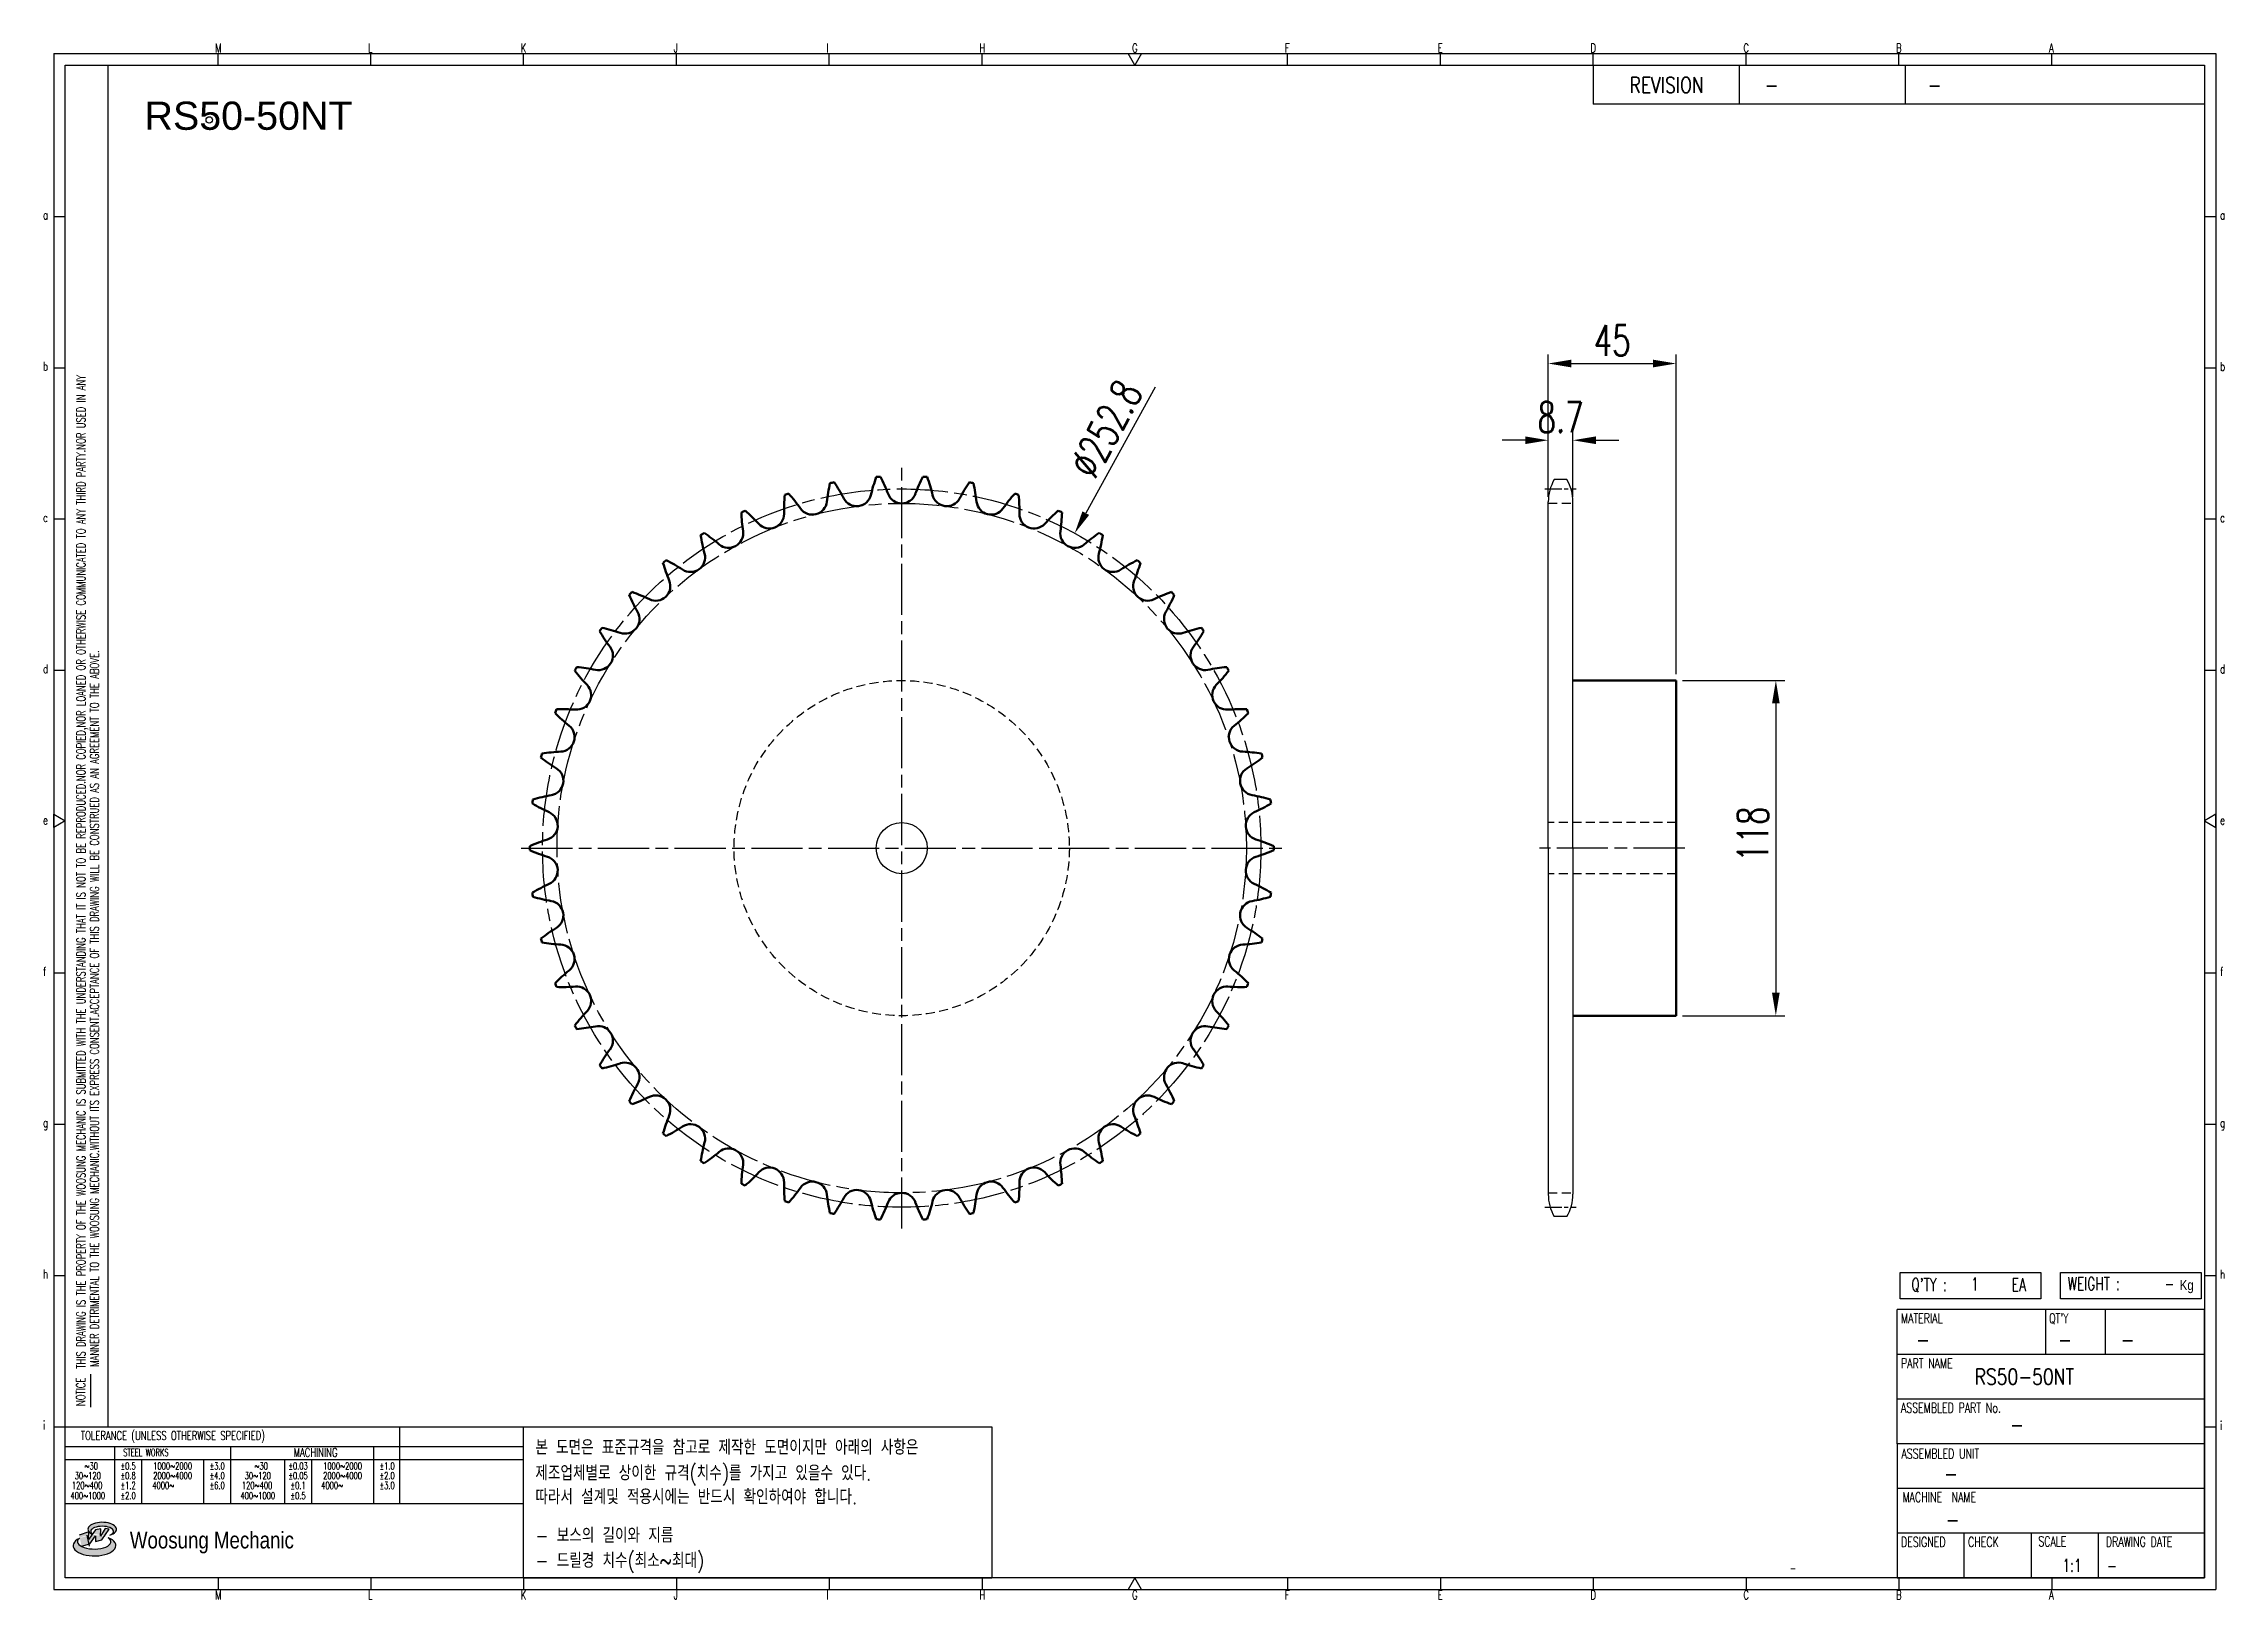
# Model space of a CAD drawing. Header units: millimetres. Extents: x 8306 to 9073, y 4748 to 5296.
import ezdxf
from ezdxf.enums import TextEntityAlignment as Align

# ---------------------------------------------------------------- set-up
doc = ezdxf.new("R2010")
doc.units = ezdxf.units.MM
for name, pattern in [('AM_ISO08W050', [18, 12, -1.5, 3, -1.5]), ('AM_ISO08W050x2', [9, 6, -0.75, 1.5, -0.75]), ('HIDDEN', [9.525, 6.35, -3.175])]:
    doc.linetypes.add(name, pattern=pattern)
for name, color, linetype, lineweight in [('20', 7, 'Continuous', 50), ('22', 30, 'AM_ISO08W050', 25), ('23', 40, 'AM_ISO08W050', 25), ('VIS', 7, 'Continuous', 50)]:
    doc.layers.add(name, color=color, linetype=linetype, lineweight=lineweight)
for name, color, linetype in [('HL', 2, 'HIDDEN'), ('S-DIM', 7, 'Continuous'), ('TITLE', 7, 'Continuous'), ('도면레이아웃', 7, 'Continuous')]:
    doc.layers.add(name, color=color, linetype=linetype)
doc.styles.add('HAN', font='ROMANS.shx', dxfattribs={"width": 0.7, "bigfont": 'whgtxt.shx'})
doc.styles.add('HKD_ST2', font='romans.shx', dxfattribs={"width": 0.7, "height": 4, "bigfont": '@extfont2.shx'})
doc.styles.add('HSG', font='SIMPLEX.shx', dxfattribs={"width": 0.7, "bigfont": 'HSG.shx'})
doc.styles.add('ROMANS', font='romans.shx', dxfattribs={"width": 0.7, "bigfont": 'whgtxt.shx'})
doc.styles.add('SLDTEXTSTYLE4', font='arial.ttf', dxfattribs={"width": 0.8})
doc.styles.get("Standard").update_dxf_attribs({"font": 'arial.ttf'})
doc.dimstyles.new('APP23', dxfattribs={"dimscale": 4.5, "dimtxt": 2.4, "dimasz": 1.8, "dimexe": 0.7, "dimexo": 0.5, "dimgap": 0.6, "dimtad": 1, "dimtoh": 1, "dimdec": 1, "dimrnd": 0.01, "dimzin": 9, "dimdsep": 46, "dimtxsty": 'HSG', "dimcen": 0, "dimclrd": 1, "dimclre": 1, "dimclrt": 256, "dimazin": 2, "dimtp": 1, "dimtm": 1, "dimtfac": 0.5, "dimtdec": 1, "dimtix": 1, "dimtofl": 0, "dimtmove": 0, "dimatfit": 3, "dimfxl": 0, "dimtvp": 1, "dimtolj": 2, "dimlwd": -1, "dimlwe": -1, "dimarcsym": 0})

# ---------------------------------------------------------------- blocks, each defined once
blk = doc.blocks.new('SUYWSHJH')
at = {"layer": '도면레이아웃'}
h = blk.add_hatch(color=10, dxfattribs=at)
h.paths.add_polyline_path([(1.544, 35.177), (1.554, 34.966), (1.779, 35.034), (2.054, 35.422), (1.908, 35.446), (1.728, 35.167), (1.741, 35.439), (1.547, 35.405), (1.292, 35.041), (1.295, 35.33), (0.943, 35.208), (1.03, 34.8), (1.336, 34.885)])
edge = h.paths.add_edge_path()
edge.add_ellipse((1.795, 35.421), major_axis=(-0.53, 0), ratio=0.487785, start_angle=122.36065, end_angle=403.39574)
edge.add_line((1.411, 35.244), (1.419, 35.261))
edge.add_ellipse((1.798, 35.344), major_axis=(-0.423, 0), ratio=0.444396, start_angle=131.58977, end_angle=386.19408, ccw=False)
edge = h.paths.add_edge_path()
edge.add_ellipse((1.512, 34.815), major_axis=(-0.793, 0), ratio=0.480113, start_angle=314.67633, end_angle=590.85213)
edge.add_ellipse((1.501, 34.958), major_axis=(-0.62, 0), ratio=0.43311, start_angle=331.7024, end_angle=574.42495, ccw=False)
for p, q in [((0, 90.118), (80.15, 90.118)), ((0, 90.118), (0, 33.191)), ((6.089, 89.693), (6.089, 90.118)), ((11.753, 89.693), (11.753, 90.118)), ((17.418, 89.693), (17.418, 90.118)), ((23.082, 89.693), (23.082, 90.118)), ((28.746, 89.693), (28.746, 90.118)), ((34.411, 89.693), (34.411, 90.118)), ((45.739, 89.693), (45.739, 90.118)), ((51.404, 89.693), (51.404, 90.118)), ((57.068, 89.693), (57.068, 90.118)), ((62.732, 89.693), (62.732, 90.118)), ((68.397, 89.693), (68.397, 90.118)), ((74.061, 89.693), (74.061, 90.118)), ((80.15, 90.118), (80.15, 33.191)), ((0, 84.085), (0.425, 84.085)), ((79.725, 84.085), (80.15, 84.085)), ((0, 78.478), (0.425, 78.478)), ((79.725, 78.478), (80.15, 78.478)), ((0, 72.87), (0.425, 72.87)), ((79.725, 72.87), (80.15, 72.87)), ((0, 67.262), (0.425, 67.262)), ((79.725, 67.262), (80.15, 67.262)), ((0, 56.047), (0.425, 56.047)), ((79.725, 56.047), (80.15, 56.047)), ((0, 50.439), (0.425, 50.439)), ((79.725, 50.439), (80.15, 50.439)), ((0, 44.832), (0.425, 44.832)), ((79.725, 44.832), (80.15, 44.832)), ((1.377, 39.947), (1.377, 41.174)), ((0, 39.224), (0.425, 39.224)), ((79.725, 39.224), (80.15, 39.224)), ((0, 33.191), (80.15, 33.191)), ((6.089, 33.616), (6.089, 33.191)), ((11.753, 33.616), (11.753, 33.191)), ((17.418, 33.616), (17.418, 33.191)), ((23.082, 33.616), (23.082, 33.191)), ((28.746, 33.616), (28.746, 33.191)), ((34.411, 33.616), (34.411, 33.191)), ((45.739, 33.616), (45.739, 33.191)), ((51.404, 33.616), (51.404, 33.191)), ((57.068, 33.616), (57.068, 33.191)), ((62.732, 33.616), (62.732, 33.191)), ((68.397, 33.616), (68.397, 33.191)), ((74.061, 33.616), (74.061, 33.191))]:
    blk.add_line(p, q)
at = {"color": 2}
for p, q in [((2.017, 39.224), (2.017, 89.693)), ((0.425, 39.224), (17.418, 39.224)), ((12.816, 39.224), (12.816, 36.382)), ((17.418, 33.616), (17.418, 39.224)), ((0.425, 38.487), (17.418, 38.487)), ((0.425, 38.012), (17.418, 38.012)), ((2.257, 38.487), (2.257, 36.382)), ((3.257, 38.012), (3.257, 36.382)), ((5.557, 38.012), (5.557, 36.382)), ((6.557, 38.5), (6.557, 36.382)), ((8.557, 38.012), (8.557, 36.382)), ((9.557, 38.026), (9.557, 36.382)), ((11.857, 38.487), (11.857, 36.382)), ((0.425, 36.382), (17.418, 36.382))]:
    blk.add_line(p, q, dxfattribs=at)
at = {"color": 6, "ltscale": 0.5}
for p, q in [((57.068, 89.693), (57.068, 88.246)), ((62.47, 89.693), (62.47, 88.246)), ((68.635, 89.693), (68.635, 88.246)), ((79.725, 88.246), (57.068, 88.246)), ((68.336, 38.59), (68.336, 43.563)), ((79.725, 43.563), (68.336, 43.563)), ((73.827, 43.563), (73.827, 41.905)), ((76.037, 43.563), (76.037, 41.905)), ((79.725, 38.59), (79.725, 43.563)), ((79.725, 41.905), (68.336, 41.905)), ((79.725, 40.248), (68.336, 40.248)), ((68.336, 38.59), (68.336, 33.616)), ((79.725, 38.59), (68.336, 38.59)), ((79.725, 33.616), (79.725, 38.59)), ((79.725, 36.932), (68.336, 36.932)), ((79.725, 35.274), (68.336, 35.274)), ((70.822, 33.616), (70.822, 35.274)), ((73.309, 33.616), (73.309, 35.274)), ((75.796, 33.616), (75.796, 35.274)), ((68.336, 33.616), (79.725, 33.616))]:
    blk.add_line(p, q, dxfattribs=at)
for points in [[(40.075, 89.693), (39.83, 90.118), (40.32, 90.118)], [(0.425, 89.693), (79.725, 89.693), (79.725, 33.616), (0.425, 33.616)], [(0.425, 61.679), (0, 61.433), (0, 61.924)], [(79.725, 61.679), (80.15, 61.433), (80.15, 61.924)], [(40.075, 33.616), (39.83, 33.191), (40.32, 33.191)]]:
    blk.add_lwpolyline(points, close=True)
at = {"layer": 'TITLE', "color": 20}
for p, q in [((68.449, 43.961), (68.449, 44.936)), ((68.449, 44.936), (73.654, 44.936)), ((73.654, 44.936), (73.654, 43.961)), ((74.39, 43.961), (74.39, 44.936)), ((74.39, 44.936), (79.595, 44.936)), ((79.595, 44.936), (79.595, 43.961)), ((73.654, 43.961), (68.449, 43.961)), ((79.595, 43.961), (74.39, 43.961))]:
    blk.add_line(p, q, dxfattribs=at)
at = {"layer": '도면레이아웃'}
for p, q in [((1.295, 35.33), (0.943, 35.208)), ((1.03, 34.8), (1.336, 34.885)), ((1.224, 35.208), (1.311, 34.8)), ((1.224, 35.208), (1.224, 35.208)), ((1.547, 35.405), (1.292, 35.041)), ((1.292, 35.041), (1.295, 35.33)), ((1.336, 34.885), (1.544, 35.177)), ((1.419, 35.261), (1.411, 35.244)), ((1.544, 35.177), (1.554, 34.966)), ((1.741, 35.439), (1.547, 35.405)), ((1.554, 34.966), (1.779, 35.034)), ((1.908, 35.446), (1.728, 35.167)), ((1.728, 35.167), (1.741, 35.439)), ((1.779, 35.034), (2.054, 35.422)), ((2.054, 35.422), (1.908, 35.446))]:
    blk.add_line(p, q, dxfattribs=at)
for centre, major_axis, ratio, start_param, end_param in [((1.795, 35.421), (-0.53, 0), 0.487785, 2.135596, 7.040584), ((1.512, 34.815), (-0.793, 0), 0.480113, 5.492138, 10.312315), ((1.501, 34.958), (-0.62, 0), 0.43311, 5.789299, 10.025607), ((1.798, 35.344), (-0.423, 0), 0.444396, 2.296675, 6.740358)]:
    blk.add_ellipse(centre, major_axis=major_axis, ratio=ratio, start_param=start_param, end_param=end_param, dxfattribs=at)
at = {"color": 4, "style": 'HKD_ST2', "width": 0.7}
for s, p in [('M', (5.988, 90.164)), ('L', (11.652, 90.164)), ('K', (17.316, 90.164)), ('J', (22.981, 90.164)), ('I', (28.645, 90.164)), ('H', (34.309, 90.164)), ('G', (39.974, 90.164)), ('F', (45.638, 90.164)), ('E', (51.302, 90.164)), ('D', (56.967, 90.164)), ('C', (62.631, 90.164)), ('B', (68.295, 90.164)), ('A', (73.96, 90.164)), ('a', (-0.395, 83.976)), ('a', (80.305, 83.97)), ('b', (-0.395, 78.368)), ('b', (80.305, 78.362)), ('c', (-0.395, 72.76)), ('c', (80.305, 72.754)), ('d', (-0.395, 67.153)), ('d', (80.305, 67.147)), ('e', (-0.395, 61.545)), ('e', (80.305, 61.539)), ('f', (-0.395, 55.937)), ('f', (80.305, 55.931)), ('g', (-0.395, 50.33)), ('g', (80.305, 50.324)), ('h', (-0.395, 44.722)), ('h', (80.305, 44.716)), ('i', (-0.395, 39.114)), ('i', (80.305, 39.108)), ('M', (5.988, 32.824)), ('L', (11.652, 32.824)), ('K', (17.316, 32.824)), ('J', (22.981, 32.824)), ('I', (28.645, 32.824)), ('H', (34.309, 32.824)), ('G', (39.974, 32.824)), ('F', (45.638, 32.824)), ('E', (51.302, 32.824)), ('D', (56.967, 32.824)), ('C', (62.631, 32.824)), ('B', (68.295, 32.824)), ('A', (73.96, 32.824))]:
    blk.add_text(s, height=0.326, dxfattribs=at).set_placement(p)
for s, height, style, width, p in [('REVISION', 0.5806, 'HAN', 0.8, (58.415, 88.664)), ('-', 0.581, 'HAN', 0.8, (63.426, 88.664)), ('-', 0.581, 'HAN', 0.8, (69.468, 88.664)), ("Q'TY : ", 0.4746, 'HKD_ST2', 0.7, (68.857, 44.253)), ('1', 0.475, 'HKD_ST2', 0.7, (71.071, 44.275)), ('EA', 0.4746, 'HKD_ST2', 0.7, (72.578, 44.253)), ('WEIGHT : ', 0.4746, 'HKD_ST2', 0.7, (74.65, 44.286)), ('-', 0.581, 'HAN', 0.8, (69.029, 42.157)), ('-', 0.581, 'HAN', 0.8, (74.289, 42.157)), ('-', 0.581, 'HAN', 0.8, (76.623, 42.157)), ('-', 0.581, 'HAN', 0.8, (72.515, 39.013)), ('-', 0.581, 'HAN', 0.8, (70.067, 37.189)), ('-', 0.581, 'HAN', 0.8, (70.126, 35.48)), ('1:1', 0.4746, 'HKD_ST2', 0.7, (74.458, 33.848)), ('-', 0.475, 'HKD_ST2', 0.7, (76.112, 33.837))]:
    blk.add_text(s, height=height, dxfattribs=dict(style=style, width=width)).set_placement(p)
at = {"color": 6, "style": 'HKD_ST2', "width": 0.7}
for s, p in [(' THIS DRAWING IS THE PROPERTY OF THE WOOSUNG MECHANIC IS SUBMITTED WITH THE UNDERSTANDING THAT IT IS NOT TO BE REPRODUCED.NOR COPIED,NOR LOANED OR OTHERWISE COMMUNICATED TO ANY THIRD PARTY.NOR USED IN ANY', (1.173, 41.217)), ('MANNER DETRIMENTAL TO THE WOOSUNG MECHANIC.WITHOUT ITS EXPRESS CONSENT.ACCEPTANCE OF THIS DRAWING WILL BE CONSTRUED AS AN AGREEMENT TO THE ABOVE.', (1.672, 41.447))]:
    blk.add_text(s, height=0.326266, rotation=90, dxfattribs=at).set_placement(p)
at = {"style": 'HKD_ST2', "width": 0.7}
blk.add_text('-', height=0.475, dxfattribs=at).set_placement((78.613, 44.286), align=Align.RIGHT)
at = {"color": 4, "style": 'HKD_ST2', "width": 0.7}
for s, height, p in [('MATERIAL', 0.3651, (68.474, 43.425)), ("QT'Y", 0.3651, (73.965, 43.425)), ('PART NAME', 0.3651, (68.474, 41.756)), ('ASSEMBLED PART No.', 0.36511, (68.474, 40.109)), ('ASSEMBLED UNIT', 0.36511, (68.49, 38.408)), ('MACHINE  NAME', 0.36511, (68.532, 36.794)), ('DESIGNED', 0.3651, (68.474, 35.136)), ('CHECK', 0.3651, (70.961, 35.136)), ('SCALE', 0.3651, (73.566, 35.153)), ('DRAWING DATE', 0.36511, (76.071, 35.141))]:
    blk.add_text(s, height=height, dxfattribs=at).set_placement(p, align=Align.TOP_LEFT)
at = {"style": 'HKD_ST2', "width": 0.7}
blk.add_text('NOTICE', height=0.3263, rotation=90, dxfattribs=at).set_placement((1.163, 39.988))
for s, height, style, width, p in [('TOLERANCE (UNLESS OTHERWISE SPECIFIED)', 0.32627, 'HKD_ST2', 0.7, (4.417, 38.896)), ('-', 0.326, 'ROMANS', 0.65, (64.469, 33.975))]:
    blk.add_text(s, height=height, dxfattribs=dict(style=style, width=width)).set_placement(p, align=Align.MIDDLE_CENTER)
at = {"color": 4, "style": 'HKD_ST2', "width": 0.7}
for s, height, p in [('STEEL WORKS', 0.26101, (3.416, 38.268)), ('MACHINING', 0.3263, (9.707, 38.27)), ('%%P0.5', 0.261, (2.757, 37.762)), ('%%P0.8', 0.261, (2.757, 37.411)), ('%%P3.0', 0.261, (6.057, 37.762)), ('%%P4.0', 0.261, (6.057, 37.411)), ('%%P0.03', 0.261, (9.057, 37.762)), ('%%P0.05', 0.261, (9.057, 37.411)), ('%%P1.0', 0.261, (12.357, 37.762)), ('%%P2.0', 0.261, (12.357, 37.411)), ('%%P1.2', 0.261, (2.757, 37.045)), ('%%P2.0', 0.261, (2.757, 36.67)), ('%%P6.0', 0.261, (6.057, 37.045)), ('%%P0.1', 0.261, (9.057, 37.045)), ('%%P0.5', 0.261, (9.057, 36.67)), ('%%P3.0', 0.261, (12.357, 37.045))]:
    blk.add_text(s, height=height, dxfattribs=at).set_placement(p, align=Align.MIDDLE)
for s, height, p in [('30%%126120', 0.261, (1.263, 37.411)), ('%%12630', 0.261, (1.389, 37.762)), ('2000%%1264000', 0.26101, (4.407, 37.411)), ('1000%%1262000', 0.26101, (4.407, 37.762)), ('30%%126120', 0.261, (7.563, 37.411)), ('%%12630', 0.261, (7.689, 37.762)), ('2000%%1264000', 0.26101, (10.707, 37.411)), ('1000%%1262000', 0.26101, (10.707, 37.762)), ('400%%1261000', 0.26101, (1.263, 36.67)), ('120%%126400', 0.26101, (1.237, 37.045)), ('4000%%126', 0.261, (4.061, 37.045)), ('400%%1261000', 0.26101, (7.563, 36.67)), ('120%%126400', 0.26101, (7.537, 37.045)), ('4000%%126', 0.261, (10.321, 37.045))]:
    blk.add_text(s, height=height, dxfattribs=at).set_placement(p, align=Align.MIDDLE_CENTER)
at = {"color": 1, "style": 'SLDTEXTSTYLE4', "width": 0.8}
blk.add_text('Woosung Mechanic', height=0.61957, dxfattribs=at).set_placement((2.822, 34.711))
at = {"layer": 'TITLE', "width": 0.8}
blk.add_text('Kg', height=0.3789, dxfattribs=at).set_placement((78.807, 44.286))
blk = doc.blocks.new('*D392')
at = {"layer": 'Defpoints', "color": 0, "transparency": 16777216}
for p in [(8668.79, 5123.48), (8547.03, 4901.91)]:
    blk.add_point(p, dxfattribs=at)
at = {"layer": 'S-DIM', "color": 1, "transparency": 16777216}
blk.add_line((8697.06, 5174.9), (8672.7, 5130.58), dxfattribs=at)
blk.add_solid([(8671.51, 5131.23), (8673.88, 5129.93), (8668.79, 5123.48)], dxfattribs=at)
at = {"layer": 'S-DIM', "transparency": 16777216, "insert": (8679.73, 5160.19), "char_height": 10.8, "attachment_point": 5, "rotation": 61.20811, "style": 'HSG'}
blk.add_mtext('\\A2;∅252.8', dxfattribs=at)
blk = doc.blocks.new('*D389')
at = {"layer": 'Defpoints', "color": 0, "transparency": 16777216}
for p in [(8844.17, 5156.24), (8835.47, 5134.07), (8844.17, 5134.07)]:
    blk.add_point(p, dxfattribs=at)
at = {"layer": 'S-DIM', "color": 1, "transparency": 16777216}
for p, q in [((8835.47, 5136.32), (8835.47, 5159.39)), ((8844.17, 5136.32), (8844.17, 5159.39)), ((8827.37, 5156.24), (8819.27, 5156.24)), ((8852.27, 5156.24), (8860.37, 5156.24))]:
    blk.add_line(p, q, dxfattribs=at)
for points in [[(8827.37, 5157.59), (8827.37, 5154.89), (8835.47, 5156.24)], [(8852.27, 5157.59), (8852.27, 5154.89), (8844.17, 5156.24)]]:
    blk.add_solid(points, dxfattribs=at)
at = {"layer": 'S-DIM', "transparency": 16777216, "insert": (8839.82, 5164.34), "char_height": 10.8, "attachment_point": 5, "style": 'HSG'}
blk.add_mtext('\\A2;8.7', dxfattribs=at)
blk = doc.blocks.new('*D390')
at = {"layer": 'Defpoints', "color": 0, "transparency": 16777216}
for p in [(8880.47, 5183.24), (8835.47, 5134.07), (8880.47, 5071.69)]:
    blk.add_point(p, dxfattribs=at)
at = {"layer": 'S-DIM', "color": 1, "transparency": 16777216}
for p, q in [((8835.47, 5136.32), (8835.47, 5186.39)), ((8843.57, 5183.24), (8872.37, 5183.24)), ((8880.47, 5073.94), (8880.47, 5186.39))]:
    blk.add_line(p, q, dxfattribs=at)
for points in [[(8843.57, 5184.59), (8843.57, 5181.89), (8835.47, 5183.24)], [(8872.37, 5184.59), (8872.37, 5181.89), (8880.47, 5183.24)]]:
    blk.add_solid(points, dxfattribs=at)
at = {"layer": 'S-DIM', "transparency": 16777216, "insert": (8857.97, 5191.34), "char_height": 10.8, "attachment_point": 5, "style": 'HSG'}
blk.add_mtext('\\A2;45', dxfattribs=at)
blk = doc.blocks.new('*D391')
at = {"layer": 'Defpoints', "color": 0, "transparency": 16777216}
for p in [(8880.47, 5071.69), (8880.47, 4953.69), (8915.58, 4953.69)]:
    blk.add_point(p, dxfattribs=at)
at = {"layer": 'S-DIM', "color": 1, "transparency": 16777216}
for p, q in [((8882.72, 5071.69), (8918.73, 5071.69)), ((8915.58, 5063.59), (8915.58, 4961.79)), ((8882.72, 4953.69), (8918.73, 4953.69))]:
    blk.add_line(p, q, dxfattribs=at)
for points in [[(8914.23, 5063.59), (8916.93, 5063.59), (8915.58, 5071.69)], [(8914.23, 4961.79), (8916.93, 4961.79), (8915.58, 4953.69)]]:
    blk.add_solid(points, dxfattribs=at)
at = {"layer": 'S-DIM', "transparency": 16777216, "insert": (8907.48, 5017.58), "char_height": 10.8, "attachment_point": 5, "rotation": 90, "style": 'HSG'}
blk.add_mtext('\\A2;118', dxfattribs=at)

msp = doc.modelspace()

# ---------------------------------------------------------------- linework, layer by layer
for p, q in [((8842.04, 5142.47), (8837.59, 5142.47)), ((8835.47, 5012.69), (8835.47, 5134.53)), ((8844.17, 5012.69), (8844.17, 5134.53)), ((8835.47, 5012.69), (8835.47, 4890.91)), ((8844.17, 5012.69), (8844.17, 4890.91)), ((8842.04, 4882.97), (8837.59, 4882.97))]:
    msp.add_line(p, q)
at = {"color": 4}
msp.add_lwpolyline([(8474.83, 4809.04), (8639.67, 4809.04), (8639.67, 4755.79), (8474.83, 4755.79)], close=True, dxfattribs=at)
for centre, radius in [((8364.19, 5268.96), 1.15), ((8607.91, 5012.69), 9)]:
    msp.add_circle(centre, radius)
for centre, start, end in [((8851.34, 5134.53), 150, 180), ((8828.29, 5134.53), 0, 30), ((8851.34, 4890.91), 180, 210), ((8828.29, 4890.91), 330, 0)]:
    msp.add_arc(centre, 15.87, start, end)
at = {"layer": '20'}
for centre, radius, start, end in [((8658.64, 5121.93), 63.4, 160.28854, 166.3), ((8607.91, 5012.69), 130.93, 93.27847, 93.92153), ((8543.89, 5114.71), 63.4, 20.9, 26.91146), ((8671.93, 5114.71), 63.4, 153.08854, 159.1), ((8607.91, 5012.69), 130.93, 86.07847, 86.72153), ((8557.18, 5121.93), 63.4, 13.7, 19.71146), ((8629.88, 5131.11), 63.4, 174.68854, 180.7), ((8607.91, 5012.69), 130.93, 107.67847, 108.32153), ((8520.53, 5095.58), 63.4, 35.3, 41.31146), ((8644.55, 5127.43), 63.4, 167.48854, 173.5), ((8607.91, 5012.69), 130.93, 100.47847, 101.12153), ((8531.61, 5105.88), 63.4, 28.1, 34.11146), ((8592.06, 5138.16), 5.13, 208.1, 346.3), ((8607.91, 5139.16), 5.13, 200.9, 339.1), ((8623.76, 5138.16), 5.13, 193.7, 331.9), ((8684.21, 5105.88), 63.4, 145.88854, 151.9), ((8607.91, 5012.69), 130.93, 78.87847, 79.52153), ((8571.27, 5127.43), 63.4, 6.5, 12.51146), ((8695.29, 5095.58), 63.4, 138.68854, 144.7), ((8607.91, 5012.69), 130.93, 71.67847, 72.32153), ((8585.94, 5131.11), 63.4, 359.3, 5.31146), ((8607.91, 5012.69), 130.93, 114.87847, 115.52153), ((8614.86, 5132.93), 63.4, 181.88854, 187.9), ((8510.83, 5083.98), 63.4, 42.5, 48.51146), ((8561.36, 5130.28), 5.13, 222.5, 0.7), ((8576.46, 5135.18), 5.13, 215.3, 353.5), ((8639.36, 5135.18), 5.13, 186.5, 324.7), ((8654.46, 5130.28), 5.13, 179.3, 317.5), ((8704.99, 5083.98), 63.4, 131.48854, 137.5), ((8607.91, 5012.69), 130.93, 64.47847, 65.12153), ((8600.96, 5132.93), 63.4, 352.1, 358.11146), ((8607.91, 5012.69), 130.93, 122.07847, 122.72153), ((8599.74, 5132.86), 63.4, 189.08854, 195.1), ((8502.66, 5071.25), 63.4, 49.7, 55.71146), ((8546.99, 5123.51), 5.13, 229.7, 7.9), ((8668.83, 5123.51), 5.13, 172.1, 310.3), ((8713.16, 5071.25), 63.4, 124.28854, 130.3), ((8616.08, 5132.86), 63.4, 344.9, 350.91146), ((8607.91, 5012.69), 130.93, 57.27847, 57.92153), ((8607.91, 5012.69), 130.93, 129.27847, 129.92153), ((8584.74, 5130.88), 63.4, 196.28854, 202.3), ((8496.15, 5057.6), 63.4, 56.9, 62.91146), ((8533.58, 5115), 5.13, 236.9, 15.1), ((8682.24, 5115), 5.13, 164.9, 303.1), ((8719.67, 5057.6), 63.4, 117.08854, 123.1), ((8631.08, 5130.88), 63.4, 337.7, 343.71146), ((8607.91, 5012.69), 130.93, 50.07847, 50.72153), ((8521.34, 5104.88), 5.13, 244.1, 22.3), ((8694.48, 5104.88), 5.13, 157.7, 295.9), ((8607.91, 5012.69), 130.93, 136.47847, 137.12153), ((8570.11, 5127.05), 63.4, 203.48854, 209.5), ((8491.41, 5043.23), 63.4, 64.1, 70.11146), ((8724.41, 5043.23), 63.4, 109.88854, 115.9), ((8645.71, 5127.05), 63.4, 330.5, 336.51146), ((8607.91, 5012.69), 130.93, 42.87847, 43.52153), ((8607.91, 5012.69), 130.93, 143.67847, 144.32153), ((8556.08, 5121.41), 63.4, 210.68854, 216.7), ((8488.5, 5028.39), 63.4, 71.3, 77.31146), ((8510.47, 5093.3), 5.13, 251.3, 29.5), ((8705.35, 5093.3), 5.13, 150.5, 288.7), ((8727.32, 5028.39), 63.4, 102.68854, 108.7), ((8659.74, 5121.41), 63.4, 323.3, 329.31146), ((8607.91, 5012.69), 130.93, 35.67847, 36.32153), ((8501.13, 5080.46), 5.13, 258.5, 36.7), ((8714.69, 5080.46), 5.13, 143.3, 281.5), ((8607.91, 5012.69), 130.93, 150.87847, 151.52153), ((8542.86, 5114.06), 63.4, 217.88854, 223.9), ((8487.47, 5013.3), 63.4, 78.5, 84.51146), ((8728.35, 5013.3), 63.4, 95.48854, 101.5), ((8672.96, 5114.06), 63.4, 316.1, 322.11146), ((8607.91, 5012.69), 130.93, 28.47847, 29.12153), ((8493.48, 5066.54), 5.13, 265.7, 43.9), ((8722.34, 5066.54), 5.13, 136.1, 274.3), ((8607.91, 5012.69), 130.93, 158.07847, 158.72153), ((8530.67, 5105.1), 63.4, 225.08854, 231.1), ((8488.34, 4998.2), 63.4, 85.7, 91.71146), ((8727.48, 4998.2), 63.4, 88.28854, 94.3), ((8685.15, 5105.1), 63.4, 308.9, 314.91146), ((8607.91, 5012.69), 130.93, 21.27847, 21.92153), ((8487.64, 5051.77), 5.13, 272.9, 51.1), ((8728.18, 5051.77), 5.13, 128.9, 267.1), ((8607.91, 5012.69), 130.93, 165.27847, 165.92153), ((8519.7, 5094.7), 63.4, 232.28854, 238.3), ((8491.1, 4983.33), 63.4, 92.9, 98.91146), ((8724.72, 4983.33), 63.4, 81.08854, 87.1), ((8696.12, 5094.7), 63.4, 301.7, 307.71146), ((8607.91, 5012.69), 130.93, 14.07847, 14.72153), ((8483.69, 5036.39), 5.13, 280.1, 58.3), ((8732.13, 5036.39), 5.13, 121.7, 259.9), ((8607.91, 5012.69), 130.93, 172.47847, 173.12153), ((8510.11, 5082.99), 63.4, 239.48854, 245.5), ((8495.7, 4968.92), 63.4, 100.1, 106.11146), ((8720.12, 4968.92), 63.4, 73.88854, 79.9), ((8705.7, 5082.99), 63.4, 294.5, 300.51146), ((8607.91, 5012.69), 130.93, 6.87847, 7.52153), ((8481.7, 5020.63), 5.13, 287.3, 65.5), ((8734.12, 5020.63), 5.13, 114.5, 252.7), ((8607.91, 5012.69), 130.93, 179.67847, 180.32153), ((8502.08, 4955.2), 63.4, 107.3, 113.31146), ((8713.74, 4955.2), 63.4, 66.68854, 72.7), ((8607.91, 5012.69), 130.93, 359.67847, 0.32153), ((8502.08, 5070.18), 63.4, 246.68854, 252.7), ((8481.7, 5004.75), 5.13, 294.5, 72.7), ((8734.12, 5004.75), 5.13, 107.3, 245.5), ((8713.74, 5070.18), 63.4, 287.3, 293.31146), ((8510.11, 4942.39), 63.4, 114.5, 120.51146), ((8607.91, 5012.69), 130.93, 186.87847, 187.52153), ((8705.7, 4942.39), 63.4, 59.48854, 65.5), ((8607.91, 5012.69), 130.93, 352.47847, 353.12153), ((8495.7, 5056.46), 63.4, 253.88854, 259.9), ((8483.69, 4989), 5.13, 301.7, 79.9), ((8732.13, 4989), 5.13, 100.1, 238.3), ((8720.12, 5056.46), 63.4, 280.1, 286.11146), ((8519.7, 4930.69), 63.4, 121.7, 127.71146), ((8696.12, 4930.69), 63.4, 52.28854, 58.3), ((8607.91, 5012.69), 130.93, 194.07847, 194.72153), ((8491.1, 5042.06), 63.4, 261.08854, 267.1), ((8487.64, 4973.61), 5.13, 308.9, 87.1), ((8728.18, 4973.61), 5.13, 92.9, 231.1), ((8724.72, 5042.06), 63.4, 272.9, 278.91146), ((8607.91, 5012.69), 130.93, 345.27847, 345.92153), ((8530.67, 4920.28), 63.4, 128.9, 134.91146), ((8685.15, 4920.28), 63.4, 45.08854, 51.1), ((8607.91, 5012.69), 130.93, 201.27847, 201.92153), ((8488.34, 5027.18), 63.4, 268.28854, 274.3), ((8493.48, 4958.85), 5.13, 316.1, 94.3), ((8722.34, 4958.85), 5.13, 85.7, 223.9), ((8727.48, 5027.18), 63.4, 265.7, 271.71146), ((8607.91, 5012.69), 130.93, 338.07847, 338.72153), ((8542.86, 4911.33), 63.4, 136.1, 142.11146), ((8672.96, 4911.33), 63.4, 37.88854, 43.9), ((8607.91, 5012.69), 130.93, 208.47847, 209.12153), ((8487.47, 5012.08), 63.4, 275.48854, 281.5), ((8501.13, 4944.93), 5.13, 323.3, 101.5), ((8714.69, 4944.93), 5.13, 78.5, 216.7), ((8728.35, 5012.08), 63.4, 258.5, 264.51146), ((8607.91, 5012.69), 130.93, 330.87847, 331.52153), ((8556.08, 4903.98), 63.4, 143.3, 149.31146), ((8607.91, 5012.69), 130.93, 215.67847, 216.32153), ((8488.5, 4996.99), 63.4, 282.68854, 288.7), ((8510.47, 4932.08), 5.13, 330.5, 108.7), ((8705.35, 4932.08), 5.13, 71.3, 209.5), ((8727.32, 4996.99), 63.4, 251.3, 257.31146), ((8659.74, 4903.98), 63.4, 30.68854, 36.7), ((8607.91, 5012.69), 130.93, 323.67847, 324.32153), ((8570.11, 4898.34), 63.4, 150.5, 156.51146), ((8645.71, 4898.34), 63.4, 23.48854, 29.5), ((8607.91, 5012.69), 130.93, 222.87847, 223.52153), ((8491.41, 4982.15), 63.4, 289.88854, 295.9), ((8521.34, 4920.51), 5.13, 337.7, 115.9), ((8694.48, 4920.51), 5.13, 64.1, 202.3), ((8724.41, 4982.15), 63.4, 244.1, 250.11146), ((8607.91, 5012.69), 130.93, 316.47847, 317.12153), ((8584.74, 4894.5), 63.4, 157.7, 163.71146), ((8496.15, 4967.79), 63.4, 297.08854, 303.1), ((8533.58, 4910.38), 5.13, 344.9, 123.1), ((8682.24, 4910.38), 5.13, 56.9, 195.1), ((8719.67, 4967.79), 63.4, 236.9, 242.91146), ((8631.08, 4894.5), 63.4, 16.28854, 22.3), ((8607.91, 5012.69), 130.93, 230.07847, 230.72153), ((8599.74, 4892.53), 63.4, 164.9, 170.91146), ((8502.66, 4954.14), 63.4, 304.28854, 310.3), ((8546.99, 4901.87), 5.13, 352.1, 130.3), ((8668.83, 4901.87), 5.13, 49.7, 187.9), ((8713.16, 4954.14), 63.4, 229.7, 235.71146), ((8616.08, 4892.53), 63.4, 9.08854, 15.1), ((8607.91, 5012.69), 130.93, 309.27847, 309.92153), ((8607.91, 5012.69), 130.93, 237.27847, 237.92153), ((8614.86, 4892.45), 63.4, 172.1, 178.11146), ((8510.83, 4941.41), 63.4, 311.48854, 317.5), ((8561.36, 4895.11), 5.13, 359.3, 137.5), ((8654.46, 4895.11), 5.13, 42.5, 180.7), ((8704.99, 4941.41), 63.4, 222.5, 228.51146), ((8600.96, 4892.45), 63.4, 1.88854, 7.9), ((8607.91, 5012.69), 130.93, 302.07847, 302.72153), ((8607.91, 5012.69), 130.93, 244.47847, 245.12153), ((8629.88, 4894.27), 63.4, 179.3, 185.31146), ((8520.53, 4929.8), 63.4, 318.68854, 324.7), ((8576.46, 4890.2), 5.13, 6.5, 144.7), ((8644.55, 4897.96), 63.4, 186.5, 192.51146), ((8531.61, 4919.51), 63.4, 325.88854, 331.9), ((8592.06, 4887.23), 5.13, 13.7, 151.9), ((8607.91, 4886.23), 5.13, 20.9, 159.1), ((8623.76, 4887.23), 5.13, 28.1, 166.3), ((8684.21, 4919.51), 63.4, 208.1, 214.11146), ((8571.27, 4897.96), 63.4, 347.48854, 353.5), ((8639.36, 4890.2), 5.13, 35.3, 173.5), ((8695.29, 4929.8), 63.4, 215.3, 221.31146), ((8585.94, 4894.27), 63.4, 354.68854, 0.7), ((8607.91, 5012.69), 130.93, 294.87847, 295.52153), ((8607.91, 5012.69), 130.93, 251.67847, 252.32153), ((8607.91, 5012.69), 130.93, 258.87847, 259.52153), ((8658.64, 4903.46), 63.4, 193.7, 199.71146), ((8607.91, 5012.69), 130.93, 266.07847, 266.72153), ((8543.89, 4910.68), 63.4, 333.08854, 339.1), ((8671.93, 4910.68), 63.4, 200.9, 206.91146), ((8607.91, 5012.69), 130.93, 273.27847, 273.92153), ((8557.18, 4903.46), 63.4, 340.28854, 346.3), ((8607.91, 5012.69), 130.93, 280.47847, 281.12153), ((8607.91, 5012.69), 130.93, 287.67847, 288.32153)]:
    msp.add_arc(centre, radius, start, end, dxfattribs=at)
at = {"layer": '22', "linetype": 'AM_ISO08W050x2'}
for p, q in [((8834.29, 5139.16), (8845.35, 5139.16)), ((8834.29, 4886.28), (8845.35, 4886.28))]:
    msp.add_line(p, q, dxfattribs=at)
at = {"layer": '23', "color": 4, "linetype": 'AM_ISO08W050x2', "ltscale": 3}
for p, q in [((8607.91, 4878.77), (8607.91, 5146.62)), ((8473.98, 5012.69), (8741.84, 5012.69)), ((8883.5, 5012.69), (8832.44, 5012.69))]:
    msp.add_line(p, q, dxfattribs=at)
for radius in [126.41, 121.33]:
    msp.add_circle((8607.91, 5012.69), radius, dxfattribs=at)
at = {"layer": 'HL', "ltscale": 0.5}
for p, q in [((8835.47, 5134.07), (8844.17, 5134.07)), ((8880.47, 5021.69), (8835.47, 5021.69)), ((8880.47, 5003.69), (8835.47, 5003.69)), ((8835.47, 4891.37), (8844.17, 4891.37))]:
    msp.add_line(p, q, dxfattribs=at)
msp.add_circle((8607.91, 5012.69), 59, dxfattribs=at)
at = {"layer": 'VIS'}
for p, q in [((8880.47, 5071.69), (8844.17, 5071.69)), ((8880.47, 5071.69), (8880.47, 4953.69)), ((8880.47, 4953.69), (8844.17, 4953.69))]:
    msp.add_line(p, q, dxfattribs=at)

# ---------------------------------------------------------------- block references
at = {"xscale": 9.49539871366783, "yscale": 9.49539871366783, "zscale": 9.49539871366783}
msp.add_blockref('SUYWSHJH', (8309.44, 4436.6), dxfattribs=at)

# ---------------------------------------------------------------- texts
at = {"color": 2}
msp.add_text('RS50-50NT', height=9.921, dxfattribs=at).set_placement((8341.41, 5265.5))
at = {"style": 'HAN', "width": 0.8}
msp.add_text('RS50-50NT', height=5.513, dxfattribs=at).set_placement((8985.58, 4823.87))
at = {"color": 4, "style": 'HAN', "width": 0.8}
for s, p in [('본 도면은 표준규격을 참고로 제작한 도면이지만 아래의 사항은', (8478.96, 4799.19)), ('제조업체별로 상이한 규격(치수)를 가지고 있을수 있다.', (8478.96, 4790.14)), ('따라서 설계및 적용시에는 반드시 확인하여야 합니다.', (8478.96, 4781.75)), ('- 보스의 길이와 지름', (8478.96, 4768.22)), ('- 드릴경 치수(최소~최대)', (8478.96, 4759.34))]:
    msp.add_text(s, height=5.2164, dxfattribs=at).set_placement(p)

# ---------------------------------------------------------------- dimensions: what is measured, and where the dimension line sits
at = {"layer": 'S-DIM'}
dim = msp.add_linear_dim(base=(8880.47, 5183.24), p1=(8835.47, 5134.07), p2=(8880.47, 5071.69), dimstyle='APP23', dxfattribs=at)
dim.commit()
dim.dimension.update_dxf_attribs({"geometry": '*D390', "text_midpoint": (8857.97, 5191.34)})
dim = msp.add_diameter_dim_2p(p1=(8547.03, 4901.91), p2=(8668.79, 5123.48), dimstyle='APP23', dxfattribs=at)
dim.commit()
dim.dimension.update_dxf_attribs({"geometry": '*D392', "text_midpoint": (8679.73, 5160.19)})
dim = msp.add_linear_dim(base=(8844.17, 5156.24), p1=(8835.47, 5134.07), p2=(8844.17, 5134.07), dimstyle='APP23', dxfattribs=at)
dim.commit()
dim.dimension.update_dxf_attribs({"geometry": '*D389', "text_midpoint": (8839.82, 5156.24), "dimtype": 160})
dim = msp.add_linear_dim(base=(8915.58, 4953.69), p1=(8880.47, 5071.69), p2=(8880.47, 4953.69), angle=90, dimstyle='APP23', dxfattribs=at)
dim.commit()
dim.dimension.update_dxf_attribs({"geometry": '*D391', "text_midpoint": (8915.58, 5017.58), "dimtype": 160})

doc.saveas('drawing.dxf')
